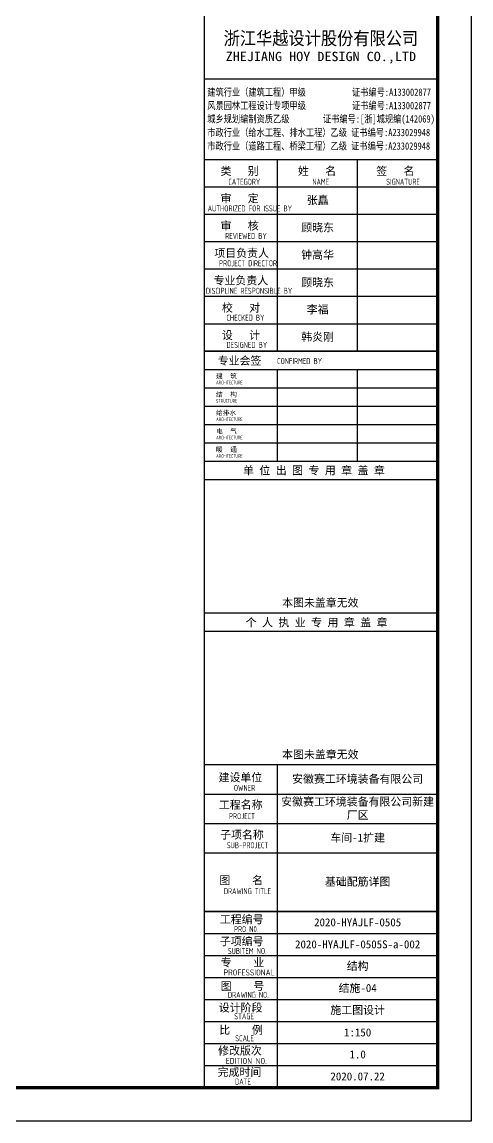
# Model space of a CAD drawing. Extents: x 2303022 to 2899168, y 17226141 to 18257813.
# Drawn here: x 2642160 to 2662360, y 18052449 to 18101864 of the extents above; entities that cross this region are included whole.
import ezdxf
from ezdxf.enums import TextEntityAlignment as Align

# ---------------------------------------------------------------- set-up
doc = ezdxf.new("R2010")
doc.units = 0
doc.header["$LTSCALE"] = 1000
doc.header["$MEASUREMENT"] = 0
for name, color, linetype in [('LVTRY', 6, 'Continuous'), ('PUB_TITLE', 4, 'Continuous'), ('TK', 4, 'Continuous')]:
    doc.layers.add(name, color=color, linetype=linetype)
doc.styles.add('-宋体', font='', dxfattribs={"width": 0.8})
doc.styles.add('HT', font='simhei.ttf', dxfattribs={"width": 0.7})
doc.styles.add('TSSD_REIN', font='tssdeng.shx', dxfattribs={"width": 0.7, "bigfont": 'tssdchn.shx'})
doc.styles.add('图签宋体', font='', dxfattribs={"height": 300})
doc.styles.add('图签黑体', font='simhei.ttf', dxfattribs={"height": 550})
doc.styles.get('-宋体').set_extended_font_data('SimSun')
doc.styles.get('图签宋体').set_extended_font_data('NSimSun')

# ---------------------------------------------------------------- blocks, each defined once
blk = doc.blocks.new('GeYuanFrame_32285100', base_point=(20.09, 4.53))
at = {"layer": 'PUB_TITLE'}
for points in [[(803.09, 235.33), (803.09, 292.73)], [(827.09, 235.33), (827.09, 292.73)], [(803.09, 202.33), (803.09, 229.83)], [(827.09, 202.33), (827.09, 229.83)], [(803.09, 14.53), (803.09, 111.33)]]:
    blk.add_lwpolyline(points, dxfattribs=at)
at = {"layer": 'TK'}
for p, q in [((781.09, 316.93), (851.09, 316.93)), ((781.09, 284.53), (851.09, 284.53)), ((781.09, 276.33), (851.09, 276.33)), ((781.09, 268.13), (851.09, 268.13)), ((781.09, 259.93), (851.09, 259.93)), ((781.09, 251.73), (851.09, 251.73)), ((781.09, 243.53), (851.09, 243.53)), ((781.09, 235.33), (851.09, 235.33)), ((781.09, 235.33), (851.09, 235.33)), ((781.09, 102.53), (851.09, 102.53)), ((781.09, 93.73), (851.09, 93.73)), ((781.09, 84.93), (803.09, 84.93)), ((781.09, 84.93), (851.09, 84.93)), ((781.09, 67.37), (851.09, 67.37)), ((781.09, 67.33), (851.09, 67.33)), ((781.09, 60.77), (851.09, 60.77)), ((781.09, 54.17), (851.09, 54.17)), ((781.09, 47.57), (851.09, 47.57)), ((781.09, 40.97), (851.09, 40.97)), ((781.09, 34.37), (851.09, 34.37)), ((781.09, 27.77), (851.09, 27.77)), ((781.09, 21.17), (851.09, 21.17)), ((781.09, 14.53), (851.09, 14.53))]:
    blk.add_line(p, q, dxfattribs=at)
blk.add_lwpolyline([(20.09, 4.53), (20.09, 598.53), (861.09, 598.53), (861.09, 4.53)], close=True, dxfattribs=at)
at = {"layer": 'TK', "const_width": 1}
blk.add_lwpolyline([(45.09, 588.53), (851.09, 588.53), (851.09, 14.53), (45.09, 14.53)], close=True, dxfattribs=at)
at = {"layer": 'TK'}
for points, const_width in [([(781.09, 588.53), (781.09, 14.53)], 0.4), ([(781.09, 292.73), (851.09, 292.73)], 0.35), ([(781.09, 292.73), (851.09, 292.73)], 0.35), ([(781.09, 235.33), (851.09, 235.33)], 0.35), ([(781.09, 202.33), (851.09, 202.33)], 0.35), ([(781.09, 156.83), (851.09, 156.83)], 0.35), ([(781.09, 111.33), (851.09, 111.33)], 0.35), ([(781.09, 67.37), (851.09, 67.37)], 0.35)]:
    blk.add_lwpolyline(points, dxfattribs=dict(at, const_width=const_width))
for points in [[(781.09, 292.73), (851.09, 292.73)], [(781.09, 235.33), (851.09, 235.33)], [(781.09, 229.83), (851.09, 229.83)], [(781.09, 224.33), (851.09, 224.33)], [(781.09, 218.83), (851.09, 218.83)], [(781.09, 213.33), (851.09, 213.33)], [(781.09, 207.83), (851.09, 207.83)], [(781.09, 202.33), (851.09, 202.33)], [(781.09, 196.83), (851.09, 196.83)], [(781.09, 151.33), (851.09, 151.33)]]:
    blk.add_lwpolyline(points, dxfattribs=at)
for s, height, style, width, p in [('浙江华越设计股份有限公司', 3.96, 'HT', 0.9, (816.07, 329.16)), ('ZHEJIANG HOY DESIGN CO.,LTD', 2.8, '图签黑体', 1.11, (816.06, 323.29))]:
    blk.add_text(s, height=height, dxfattribs=dict(at, style=style, width=width)).set_placement(p, align=Align.MIDDLE)
for s, height, style, width, p in [('建筑行业（建筑工程）甲级           证书编号:A133002877', 2.2, '-宋体', 0.8, (782, 311.83)), ('风景园林工程设计专项甲级           证书编号:A133002877', 2.2, '-宋体', 0.8, (782, 307.81)), ('城乡规划编制资质乙级        证书编号:[浙]城规编(142069)', 2.2, '-宋体', 0.8, (782, 303.82)), ('市政行业（给水工程、排水工程）乙级 证书编号:A233029948', 2.2, '-宋体', 0.8, (782, 299.74)), ('市政行业（道路工程、桥梁工程）乙级 证书编号:A233029948', 2.2, '-宋体', 0.8, (782, 295.69)), ('CATEGORY', 1.8, 'TSSD_REIN', 0.7, (788.32, 285.17)), ('NAME', 1.8, 'TSSD_REIN', 0.7, (813.51, 285.17)), ('SIGNATURE', 1.8, 'TSSD_REIN', 0.7, (835.66, 285.17)), ('AUTHORIZED FOR ISSUE BY', 1.8, 'TSSD_REIN', 0.7, (782.12, 277.17)), ('REVIEWED BY', 1.8, 'TSSD_REIN', 0.7, (787.36, 268.91)), ('PROJECT DIRECTOR', 1.8, 'TSSD_REIN', 0.7, (785.55, 260.74)), ('DISCIPLINE RESPONSIBLE BY', 1.8, 'TSSD_REIN', 0.7, (781.57, 252.48)), ('CHECKED BY', 1.8, 'TSSD_REIN', 0.7, (787.75, 244.44)), ('DESIGNED BY', 1.8, 'TSSD_REIN', 0.7, (787.76, 236.27)), ('CONFIRMED BY', 1.8, 'TSSD_REIN', 0.7, (802.94, 231.42)), ('ARCHITECTURE', 1.08, 'TSSD_REIN', 0.7, (784.65, 225.34)), ('STRUCTURE', 1.08, 'TSSD_REIN', 0.7, (784.65, 219.84)), ('ARCHITECTURE', 1.08, 'TSSD_REIN', 0.7, (784.65, 214.34)), ('ARCHITECTURE', 1.08, 'TSSD_REIN', 0.7, (784.65, 208.84)), ('ARCHITECTURE', 1.08, 'TSSD_REIN', 0.7, (784.65, 203.34)), ('OWNER', 1.8, 'TSSD_REIN', 0.7, (789.98, 103.48)), ('PROJECT', 1.8, 'TSSD_REIN', 0.7, (788.52, 95.02)), ('SUB-PROJECT', 1.8, 'TSSD_REIN', 0.7, (787.86, 86.3)), ('DRAWING TITLE', 1.8, 'TSSD_REIN', 0.7, (786.97, 72.53)), ('PRO N0.', 1.8, 'TSSD_REIN', 0.7, (790.01, 61.15)), ('SUBITEM NO.', 1.8, 'TSSD_REIN', 0.7, (788.15, 54.58)), ('PROFESSIONAL', 1.8, 'TSSD_REIN', 0.8, (786.88, 48.15)), ('DRAWING NO.', 1.8, 'TSSD_REIN', 0.7, (788.19, 41.45)), ('STAGE', 1.8, 'TSSD_REIN', 0.7, (790.09, 35.03)), ('SCALE', 1.8, 'TSSD_REIN', 0.7, (790.38, 28.42)), ('EDITION NO.', 1.8, 'TSSD_REIN', 0.8, (787.53, 21.64)), ('DATE', 1.8, 'TSSD_REIN', 0.7, (790.33, 15.45))]:
    blk.add_text(s, height=height, dxfattribs=dict(at, style=style, width=width)).set_placement(p)
at = {"layer": 'TK', "style": '图签宋体'}
for s, height, p in [('类   别', 2.4, (785.97, 288.09)), ('姓   名', 2.4, (809.2, 288.09)), ('签   名', 2.4, (832.68, 288.09)), ('审   定', 2.4, (785.97, 279.89)), ('审   核', 2.4, (785.97, 271.69)), ('项目负责人', 2.4, (784.13, 263.49)), ('专业负责人', 2.4, (783.89, 255.29)), ('校   对', 2.4, (786.38, 247.09)), ('设   计', 2.4, (786.36, 238.89)), ('专业会签', 2.4, (785.12, 231.24)), ('建  筑', 1.44, (784.61, 227.11)), ('结  构', 1.44, (784.61, 221.61)), ('给排水', 1.44, (784.61, 216.11)), ('电  气', 1.44, (784.61, 210.61)), ('暖  通', 1.44, (784.61, 205.11)), ('单 位 出 图 专 用 章 盖 章', 2.4, (792.72, 198.35)), ('本图未盖章无效', 2.4, (804.43, 158.7)), ('个 人 执 业 专 用 章 盖 章', 2.4, (793.52, 152.77)), ('本图未盖章无效', 2.4, (804.43, 113.2)), ('建设单位', 2.4, (785.39, 106.33)), ('工程名称', 2.4, (785.47, 98.12)), ('子项名称', 2.4, (785.85, 89.14)), ('图    名', 2.4, (785.63, 75.5)), ('工程编号', 2.4, (785.77, 63.77)), ('子项编号', 2.4, (785.77, 57.19)), ('专    业', 2.4, (786.01, 50.88)), ('图    号', 2.4, (786.02, 43.77)), ('设计阶段', 2.4, (785.45, 37.32)), ('比    例', 2.4, (785.59, 30.63)), ('修改版次', 2.4, (785.24, 24.41)), ('完成时间', 2.4, (785.11, 18.02))]:
    blk.add_text(s, height=height, dxfattribs=at).set_placement(p)
at = {"layer": 'TK', "char_height": 2.4, "attachment_point": 5, "style": '图签宋体'}
for s, insert, width in [('张矗', (815.09, 280.4), 24), ('顾晓东', (815.09, 272.23), 24), ('钟高华', (815.09, 264.03), 24), ('顾晓东', (815.09, 255.76), 24), ('李福', (815.09, 247.63), 24), ('韩炎刚', (815.09, 239.43), 24), ('安徽赛工环境装备有限公司', (827.09, 106.93), 48), ('安徽赛工环境装备有限公司新建厂区', (827.09, 98.13), 48), ('车间-1扩建', (827.09, 89.33), 48), ('基础配筋详图', (827.09, 76.13), 48), ('2020-HYAJLF-0505', (827.09, 64.07), 48), ('2020-HYAJLF-0505S-a-002', (827.09, 57.47), 48), ('结构', (827.09, 50.87), 48), ('结施-04', (827.09, 44.27), 48), ('施工图设计', (827.09, 37.67), 48), ('1:150', (827.09, 31.07), 48), ('1.0', (827.09, 24.47), 48), ('2020.07.22', (827.09, 17.88), 48)]:
    blk.add_mtext(s, dxfattribs=dict(at, insert=insert, width=width))

msp = doc.modelspace()

# ---------------------------------------------------------------- block references
at = {"layer": 'LVTRY', "xscale": 150, "yscale": 150, "zscale": 150}
msp.add_blockref('GeYuanFrame_32285100', (2536209.8, 18052448.8), dxfattribs=at)

doc.saveas('drawing.dxf')
